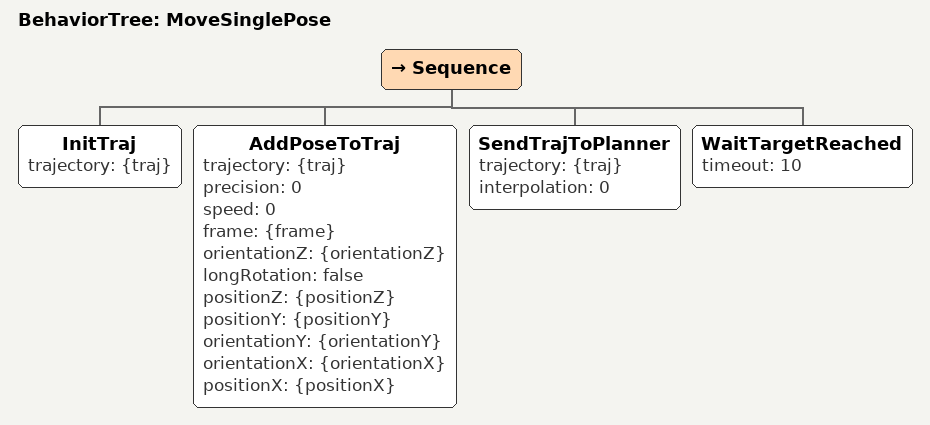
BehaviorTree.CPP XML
<?xml version="1.0" encoding="UTF-8"?>
<root BTCPP_format="4">
  <BehaviorTree ID="MoveSinglePose">
    <Sequence>
      <InitTraj trajectory="{traj}"/>
      <AddPoseToTraj trajectory="{traj}"
                     precision="0"
                     speed="0"
                     frame="{frame}"
                     orientationZ="{orientationZ}"
                     longRotation="false"
                     positionZ="{positionZ}"
                     positionY="{positionY}"
                     orientationY="{orientationY}"
                     orientationX="{orientationX}"
                     positionX="{positionX}"/>
      <SendTrajToPlanner trajectory="{traj}"
                         interpolation="0"/>
      <WaitTargetReached timeout="10"/>
    </Sequence>
  </BehaviorTree>

</root>
